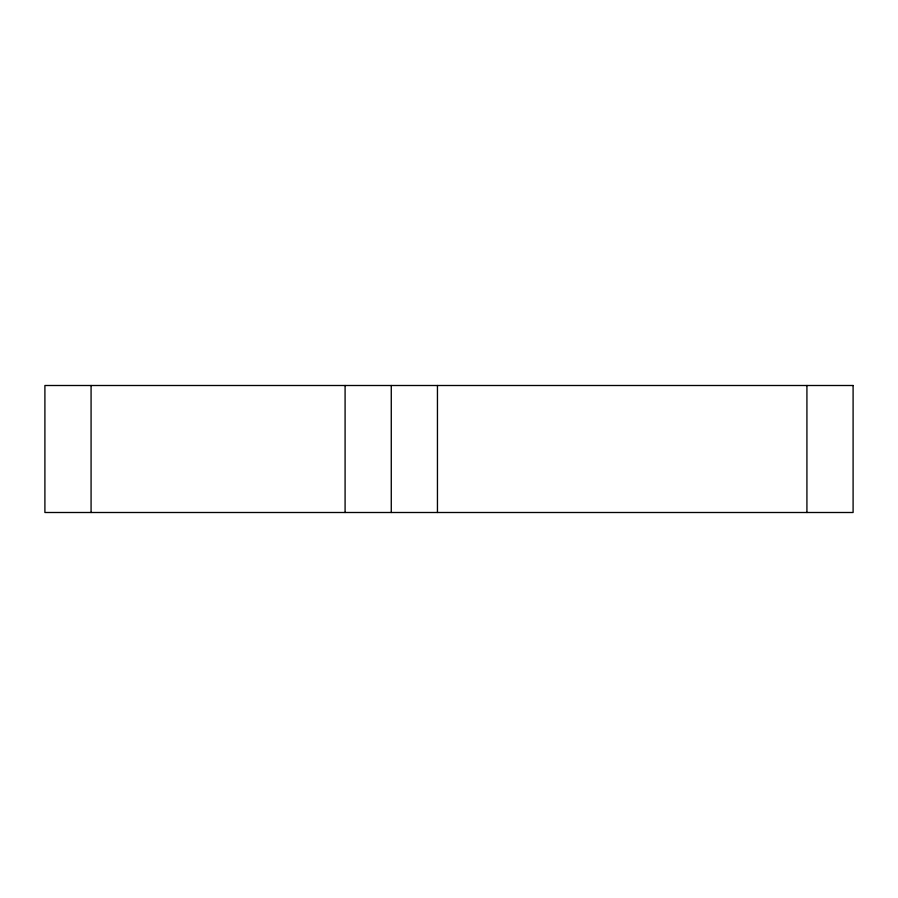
<?xml version="1.0" encoding="UTF-8"?>
<svg xmlns="http://www.w3.org/2000/svg" width="898" height="898" viewBox="0 0 898 898"><rect width="100%" height="100%" fill="white"/><g stroke="black" fill="none" stroke-linecap="round" stroke-linejoin="round"><path stroke-width="1.35" d="M806.92 385.5L806.92 512.5M437.449 385.5L437.449 512.5M391.27 385.5L391.27 512.5M345.09 385.5L345.09 512.5M91.08 385.5L91.08 512.5M853.1 385.5L44.9 385.5L44.9 512.5L853.1 512.5L853.1 385.5"/></g></svg>
